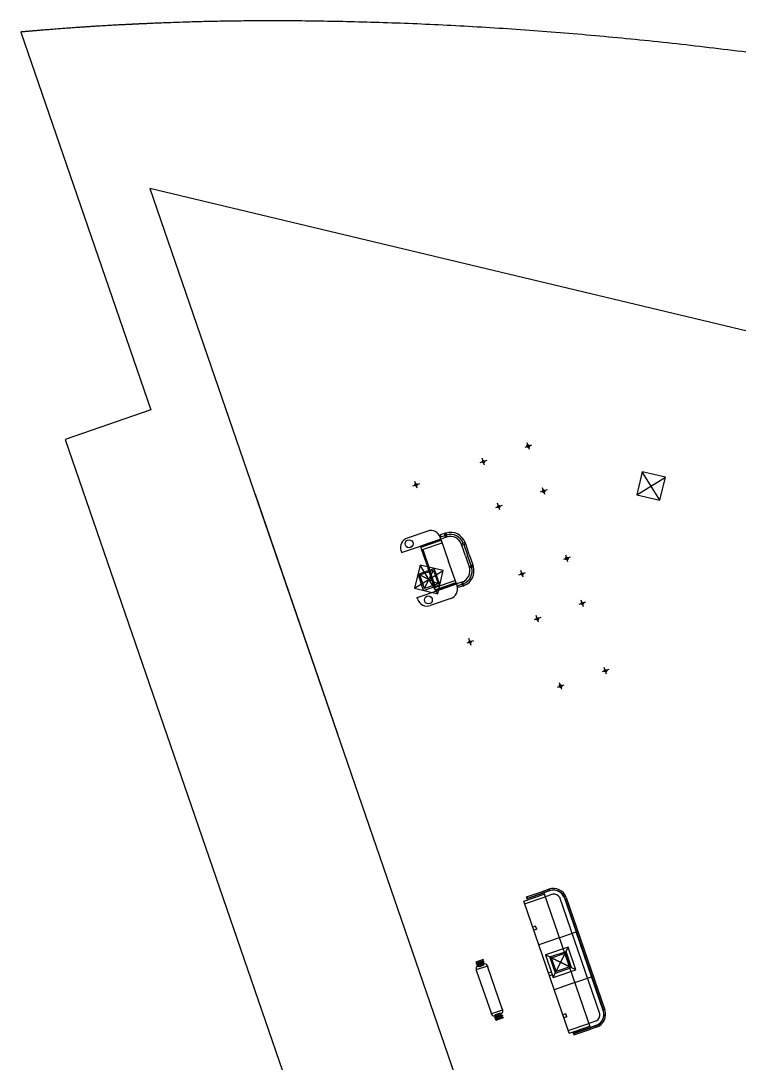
# Model space of a CAD drawing. Extents: x 809431 to 809707, y 818703 to 819368.
# Drawn here: x 809431.46 to 809449.62, y 819341.69 to 819368.03 of the extents above; entities that cross this region are included whole.
import ezdxf

# ---------------------------------------------------------------- set-up
doc = ezdxf.new("R2010")
doc.units = 0
for name, color, linetype in [('Int Glaze', 7, 'Continuous'), ('MAJ230__', 7, 'Continuous'), ('MAJ341__', 7, 'Continuous'), ('MAJ342__', 7, 'Continuous'), ('MAJ430_B', 7, 'Continuous'), ('MAJ430_W', 7, 'Continuous'), ('MAJ724__', 7, 'Continuous'), ('MAJ971__', 7, 'Continuous'), ('MMH296__', 7, 'Continuous')]:
    doc.layers.add(name, color=color, linetype=linetype)

msp = doc.modelspace()

# ---------------------------------------------------------------- linework, layer by layer
at = {"layer": 'Int Glaze'}
for p, q in [((809442.975, 819344.051), (809442.986, 819344.018)), ((809443.26, 819344.144), (809442.976, 819344.046)), ((809443.002, 819344.171), (809443.017, 819344.176)), ((809443.017, 819344.176), (809443.148, 819344.222)), ((809443.018, 819344.14), (809443.031, 819344.145)), ((809443.031, 819344.145), (809443.038, 819344.126)), ((809443.163, 819344.169), (809443.038, 819344.126)), ((809443.148, 819344.222), (809443.163, 819344.227)), ((809443.169, 819344.192), (809443.156, 819344.187)), ((809443.156, 819344.187), (809443.163, 819344.169)), ((809443.258, 819344.149), (809443.27, 819344.116)), ((809443.27, 819344.116), (809443.263, 819344.134)), ((809443.634, 819343.059), (809443.27, 819344.116)), ((809442.986, 819344.018), (809442.98, 819344.037)), ((809442.986, 819344.018), (809443.35, 819342.961)), ((809443.643, 819343.03), (809443.36, 819342.933)), ((809443.645, 819343.026), (809443.634, 819343.059)), ((809443.634, 819343.059), (809443.64, 819343.04)), ((809443.361, 819342.928), (809443.35, 819342.961)), ((809443.35, 819342.961), (809443.357, 819342.942)), ((809443.45, 819342.885), (809443.464, 819342.889)), ((809443.582, 819342.951), (809443.457, 819342.908)), ((809443.464, 819342.889), (809443.457, 819342.908)), ((809443.457, 819342.85), (809443.472, 819342.855)), ((809443.472, 819342.855), (809443.603, 819342.9)), ((809443.588, 819342.932), (809443.582, 819342.951)), ((809443.602, 819342.937), (809443.588, 819342.932)), ((809443.603, 819342.9), (809443.618, 819342.905))]:
    msp.add_line(p, q, dxfattribs=at)
for points in [[(809442.962, 819344.242), (809442.97, 819344.219), (809443.159, 819344.284), (809443.151, 819344.307)], [(809442.98, 819344.19), (809442.988, 819344.167), (809443.177, 819344.232), (809443.169, 819344.255)], [(809442.999, 819344.197), (809442.989, 819344.225), (809443.012, 819344.233), (809443.022, 819344.205)], [(809443.15, 819344.203), (809443.144, 819344.22), (809443.021, 819344.178), (809443.027, 819344.161)], [(809443.133, 819344.158), (809443.131, 819344.165), (809443.065, 819344.142), (809443.067, 819344.136)], [(809443.115, 819344.16), (809443.105, 819344.188), (809443.071, 819344.176), (809443.081, 819344.148)], [(809443.15, 819344.249), (809443.14, 819344.277), (809443.117, 819344.269), (809443.126, 819344.241)], [(809443.451, 819342.821), (809443.443, 819342.845), (809443.632, 819342.91), (809443.64, 819342.886)], [(809443.469, 819342.769), (809443.461, 819342.793), (809443.65, 819342.858), (809443.658, 819342.834)], [(809443.593, 819342.916), (809443.599, 819342.899), (809443.476, 819342.856), (809443.47, 819342.873)], [(809443.47, 819342.828), (809443.48, 819342.8), (809443.503, 819342.808), (809443.494, 819342.836)], [(809443.553, 819342.941), (809443.555, 819342.934), (809443.489, 819342.912), (809443.486, 819342.918)], [(809443.539, 819342.929), (809443.549, 819342.9), (809443.515, 819342.889), (809443.505, 819342.917)], [(809443.621, 819342.88), (809443.631, 819342.852), (809443.607, 819342.843), (809443.598, 819342.872)]]:
    msp.add_lwpolyline(points, close=True, dxfattribs=at)
for points in [[(809443.156, 819344.187), (809443.163, 819344.169), (809443.133, 819344.158), (809443.131, 819344.165), (809443.115, 819344.16), (809443.105, 819344.188), (809443.15, 819344.203), (809443.144, 819344.22), (809443.177, 819344.232), (809443.169, 819344.255), (809443.15, 819344.249), (809443.14, 819344.277), (809443.159, 819344.284), (809443.151, 819344.307), (809442.962, 819344.242), (809442.97, 819344.219), (809442.989, 819344.225), (809442.999, 819344.197), (809442.98, 819344.19), (809442.988, 819344.167), (809443.021, 819344.178), (809443.027, 819344.161), (809443.071, 819344.176), (809443.081, 819344.148), (809443.065, 819344.142), (809443.067, 819344.136), (809443.038, 819344.126), (809443.031, 819344.145)], [(809443.588, 819342.932), (809443.582, 819342.951), (809443.553, 819342.941), (809443.555, 819342.934), (809443.539, 819342.929), (809443.549, 819342.9), (809443.593, 819342.916), (809443.599, 819342.899), (809443.632, 819342.91), (809443.64, 819342.886), (809443.621, 819342.88), (809443.631, 819342.852), (809443.65, 819342.858), (809443.658, 819342.834), (809443.469, 819342.769), (809443.461, 819342.793), (809443.48, 819342.8), (809443.47, 819342.828), (809443.451, 819342.821), (809443.443, 819342.845), (809443.476, 819342.856), (809443.47, 819342.873), (809443.515, 819342.889), (809443.505, 819342.917), (809443.489, 819342.912), (809443.486, 819342.918), (809443.457, 819342.908), (809443.464, 819342.889)]]:
    msp.add_lwpolyline(points, dxfattribs=at)
for centre, start, end in [((809443.041, 819344.074), 109, 199), ((809443.192, 819344.126), 19, 109), ((809443.579, 819343.003), 289, 19), ((809443.428, 819342.951), 199, 289)]:
    msp.add_arc(centre, 0.07, start, end, dxfattribs=at)
at = {"layer": 'MAJ230__'}
for p, q in [((809482.498, 819352.397), (809434.723, 819363.79)), ((809434.723, 819363.79), (809487.26, 819211.212))]:
    msp.add_line(p, q, dxfattribs=at)
at = {"layer": 'MAJ341__'}
for p, q in [((809444.374, 819357.31), (809444.204, 819357.251)), ((809444.319, 819357.195), (809444.26, 819357.366)), ((809443.184, 819356.805), (809443.125, 819356.975)), ((809443.24, 819356.919), (809443.07, 819356.861)), ((809441.538, 819356.333), (809441.368, 819356.275)), ((809441.482, 819356.219), (809441.424, 819356.389)), ((809444.765, 819356.175), (809444.595, 819356.117)), ((809444.709, 819356.061), (809444.651, 819356.231)), ((809443.631, 819355.785), (809443.46, 819355.726)), ((809443.575, 819355.67), (809443.516, 819355.84)), ((809445.351, 819354.473), (809445.181, 819354.415)), ((809445.295, 819354.359), (809445.237, 819354.529)), ((809444.217, 819354.083), (809444.046, 819354.024)), ((809444.161, 819353.968), (809444.102, 819354.138)), ((809445.742, 819353.339), (809445.572, 819353.28)), ((809445.686, 819353.224), (809445.627, 819353.394)), ((809444.551, 819352.834), (809444.493, 819353.004)), ((809444.607, 819352.948), (809444.437, 819352.889)), ((809442.905, 819352.362), (809442.735, 819352.303)), ((809442.849, 819352.248), (809442.791, 819352.418)), ((809446.272, 819351.522), (809446.213, 819351.692)), ((809446.328, 819351.637), (809446.158, 819351.578)), ((809445.193, 819351.246), (809445.023, 819351.187)), ((809445.137, 819351.132), (809445.079, 819351.302))]:
    msp.add_line(p, q, dxfattribs=at)
for centre in [(809444.289, 819357.281), (809443.155, 819356.89), (809441.453, 819356.304), (809444.68, 819356.146), (809443.545, 819355.755), (809445.266, 819354.444), (809444.131, 819354.053), (809445.657, 819353.309), (809444.522, 819352.919), (809442.82, 819352.333), (809446.243, 819351.607), (809445.108, 819351.217)]:
    msp.add_circle(centre, 0.0317, dxfattribs=at)
at = {"layer": 'MAJ342__'}
for p, q in [((809442.172, 819355.074), (809442.064, 819355.037)), ((809442.064, 819355.037), (809442.08, 819354.989)), ((809442.08, 819354.989), (809442.189, 819355.027)), ((809442.206, 819354.976), (809442.172, 819355.074)), ((809442.191, 819355.081), (809442.177, 819355.076)), ((809442.211, 819354.978), (809442.177, 819355.076)), ((809442.239, 819354.988), (809442.206, 819355.085)), ((809442.244, 819354.99), (809442.21, 819355.087)), ((809442.601, 819354.811), (809442.698, 819354.845)), ((809442.649, 819354.833), (809442.697, 819354.85)), ((809442.611, 819354.783), (809442.708, 819354.817)), ((809442.663, 819354.796), (809442.71, 819354.812)), ((809442.663, 819354.796), (809442.754, 819354.531)), ((809442.664, 819354.801), (809442.666, 819354.797)), ((809442.708, 819354.817), (809442.704, 819354.831)), ((809442.707, 819354.811), (809442.706, 819354.816)), ((809442.801, 819354.547), (809442.71, 819354.812)), ((809442.845, 819354.266), (809442.754, 819354.531)), ((809442.801, 819354.547), (809442.892, 819354.282)), ((809442.797, 819354.244), (809442.894, 819354.278)), ((809442.806, 819354.216), (809442.903, 819354.249)), ((809442.845, 819354.266), (809442.892, 819354.282)), ((809442.85, 819354.262), (809442.848, 819354.267)), ((809442.858, 819354.228), (809442.905, 819354.244)), ((809442.89, 819354.281), (809442.891, 819354.277)), ((809442.894, 819354.278), (809442.899, 819354.263)), ((809442.505, 819353.755), (809442.614, 819353.792)), ((809442.601, 819353.844), (809442.635, 819353.746)), ((809442.614, 819353.792), (809442.63, 819353.745)), ((809442.63, 819353.853), (809442.663, 819353.756)), ((809442.651, 819353.806), (809442.668, 819353.758)), ((809442.521, 819353.707), (809442.505, 819353.755)), ((809442.63, 819353.745), (809442.521, 819353.707)), ((809442.649, 819353.751), (809442.635, 819353.746))]:
    msp.add_line(p, q, dxfattribs=at)
for points in [[(809442.178, 819355.073), (809442.173, 819355.071)], [(809442.188, 819355.03), (809442.192, 819355.031)], [(809442.615, 819353.789), (809442.62, 819353.791)], [(809442.634, 819353.749), (809442.629, 819353.748)]]:
    msp.add_lwpolyline(points, dxfattribs=at)
for centre, radius, start, end in [((809442.322, 819354.7), 0.403, 21.8446, 106.1554), ((809442.322, 819354.7), 0.403, 106.8669, 109), ((809442.322, 819354.7), 0.4, 106.134, 106.8509), ((809442.322, 819354.7), 0.356, 105.7795, 106.5852), ((809442.322, 819354.7), 0.353, 22.2479, 105.7521), ((809442.322, 819354.7), 0.4, 21.1491, 21.866), ((809442.322, 819354.7), 0.403, 19, 21.1331), ((809442.322, 819354.7), 0.356, 21.4148, 22.2205), ((809442.518, 819354.132), 0.353, 292.2479, 15.7521), ((809442.518, 819354.132), 0.403, 291.8446, 16.1554), ((809442.518, 819354.132), 0.356, 15.7795, 16.5852), ((809442.518, 819354.132), 0.403, 16.8669, 19), ((809442.518, 819354.132), 0.4, 16.134, 16.8509), ((809442.518, 819354.132), 0.356, 291.4148, 292.2205), ((809442.518, 819354.132), 0.403, 289, 291.1331), ((809442.518, 819354.132), 0.4, 291.1491, 291.866)]:
    msp.add_arc(centre, radius, start, end, dxfattribs=at)
at = {"layer": 'MAJ430_B'}
for p, q in [((809447.034, 819356.053), (809447.757, 819356.497)), ((809447.618, 819355.914), (809447.173, 819356.637)), ((809441.419, 819353.691), (809442.141, 819354.136)), ((809442.002, 819353.552), (809441.558, 819354.275)), ((809444.925, 819343.856), (809445.297, 819344.619)), ((809445.492, 819344.051), (809444.729, 819344.423))]:
    msp.add_line(p, q, dxfattribs=at)
for points in [[(809447.757, 819356.497), (809447.173, 819356.637), (809447.034, 819356.053), (809447.618, 819355.914)], [(809442.141, 819354.136), (809441.558, 819354.275), (809441.419, 819353.691), (809442.002, 819353.552)], [(809445.297, 819344.619), (809444.729, 819344.423), (809444.925, 819343.856), (809445.492, 819344.051)]]:
    msp.add_lwpolyline(points, close=True, dxfattribs=at)
at = {"layer": 'MAJ430_W'}
for p, q in [((809441.504, 819354.048), (809441.915, 819354.189)), ((809441.667, 819353.681), (809441.894, 819354.146)), ((809442.056, 819353.779), (809441.915, 819354.189)), ((809441.646, 819353.637), (809441.504, 819354.048)), ((809441.547, 819354.027), (809442.013, 819353.8)), ((809441.646, 819353.637), (809442.056, 819353.779)), ((809444.836, 819344.373), (809445.246, 819344.514)), ((809444.977, 819343.962), (809444.836, 819344.373)), ((809444.879, 819344.352), (809445.344, 819344.125)), ((809444.998, 819344.005), (809445.225, 819344.471)), ((809445.387, 819344.104), (809445.246, 819344.514)), ((809444.977, 819343.962), (809445.387, 819344.104))]:
    msp.add_line(p, q, dxfattribs=at)
for points in [[(809441.547, 819354.027), (809441.894, 819354.146), (809442.013, 819353.8), (809441.667, 819353.681)], [(809444.879, 819344.352), (809445.225, 819344.471), (809445.344, 819344.125), (809444.998, 819344.005)]]:
    msp.add_lwpolyline(points, close=True, dxfattribs=at)
at = {"layer": 'MAJ724__'}
for p, q in [((809441.668, 819354.758), (809441.573, 819354.725)), ((809441.595, 819354.664), (809441.758, 819354.188)), ((809441.623, 819354.673), (809441.787, 819354.198)), ((809441.922, 819353.712), (809441.758, 819354.188)), ((809441.95, 819353.722), (809441.787, 819354.198)), ((809442.038, 819353.683), (809441.943, 819353.651)), ((809444.177, 819345.783), (809444.697, 819345.962)), ((809444.2, 819345.715), (809444.72, 819345.894)), ((809444.245, 819345.89), (809444.675, 819346.038)), ((809444.26, 819345.848), (809444.245, 819345.89)), ((809444.258, 819345.854), (809444.687, 819346.002)), ((809444.26, 819345.848), (809444.689, 819345.996)), ((809444.26, 819345.848), (809444.685, 819345.995)), ((809444.817, 819346.087), (809444.675, 819346.038)), ((809444.829, 819346.051), (809444.687, 819346.002)), ((809444.911, 819345.96), (809444.72, 819345.894)), ((809444.271, 819345.815), (809444.26, 819345.848)), ((809446.103, 819342.937), (809445.092, 819345.872)), ((809445.214, 819345.86), (809446.191, 819343.022)), ((809445.25, 819345.872), (809446.227, 819343.034)), ((809445.076, 819344.86), (809444.556, 819344.681)), ((809445.467, 819343.725), (809444.947, 819343.546)), ((809446.013, 819342.755), (809445.823, 819342.69)), ((809445.303, 819342.511), (809445.823, 819342.69)), ((809445.326, 819342.445), (809445.846, 819342.624)), ((809445.432, 819342.444), (809445.421, 819342.476)), ((809445.434, 819342.438), (809445.864, 819342.586)), ((809445.446, 819342.402), (809445.876, 819342.55)), ((809446.006, 819342.634), (809445.864, 819342.586)), ((809446.018, 819342.598), (809445.876, 819342.55))]:
    msp.add_line(p, q, dxfattribs=at)
for points in [[(809441.749, 819355.137), (809441.229, 819354.958)], [(809441.074, 819354.64), (809441.09, 819354.593), (809441.591, 819354.765), (809441.591, 819354.765), (809442.083, 819354.934), (809442.067, 819354.982)], [(809442.083, 819354.934), (809441.563, 819354.755), (809441.573, 819354.727), (809442.093, 819354.906)], [(809442.225, 819354.983), (809442.083, 819354.934), (809442.278, 819354.367)], [(809442.704, 819354.514), (809442.606, 819354.797)], [(809442.615, 819353.849), (809442.474, 819353.8), (809442.278, 819354.367)], [(809442.704, 819354.514), (809442.801, 819354.23)], [(809441.497, 819353.411), (809441.481, 819353.458), (809441.982, 819353.63), (809441.982, 819353.63), (809442.474, 819353.8), (809442.49, 819353.752)], [(809442.474, 819353.8), (809441.954, 819353.621), (809441.944, 819353.649), (809442.464, 819353.828)], [(809442.335, 819353.435), (809441.815, 819353.256)], [(809444.255, 819345.893), (809444.269, 819345.851)], [(809444.685, 819345.995), (809445.857, 819342.591)], [(809444.831, 819346.045), (809444.689, 819345.996)], [(809444.808, 819346.083), (809444.822, 819346.042)], [(809444.817, 819346.087), (809444.832, 819346.045)], [(809445.326, 819342.445), (809444.177, 819345.783)], [(809445.208, 819345.858), (809445.501, 819345.007)], [(809444.478, 819345.152), (809444.403, 819345.126)], [(809444.504, 819345.076), (809444.478, 819345.152)], [(809444.504, 819345.076), (809444.429, 819345.05)], [(809445.076, 819344.86), (809445.501, 819345.007)], [(809445.541, 819345.026), (809445.5, 819345.011)], [(809446.185, 819343.021), (809445.501, 819345.007)], [(809445.545, 819345.016), (809445.503, 819345.002)], [(809444.877, 819343.994), (809444.802, 819343.967)], [(809444.903, 819343.918), (809444.828, 819343.892)], [(809444.903, 819343.918), (809444.877, 819343.994)], [(809445.467, 819343.725), (809445.892, 819343.872)], [(809445.242, 819342.935), (809445.166, 819342.908)], [(809445.268, 819342.859), (809445.192, 819342.833)], [(809445.268, 819342.859), (809445.242, 819342.935)], [(809445.861, 819342.592), (809445.432, 819342.444)], [(809446.003, 819342.641), (809445.861, 819342.592)], [(809445.994, 819342.638), (809446.009, 819342.595)], [(809446.004, 819342.641), (809446.018, 819342.599)], [(809445.432, 819342.444), (809445.446, 819342.402)], [(809445.434, 819342.438), (809445.446, 819342.402)], [(809445.441, 819342.448), (809445.456, 819342.405)]]:
    msp.add_lwpolyline(points, dxfattribs=at)
for points in [[(809441.573, 819354.725), (809441.595, 819354.664), (809442.115, 819354.843), (809442.093, 819354.904)], [(809441.943, 819353.651), (809441.922, 819353.712), (809442.442, 819353.891), (809442.463, 819353.83)]]:
    msp.add_lwpolyline(points, close=True, dxfattribs=at)
for centre in [(809441.278, 819354.816), (809441.766, 819353.397)]:
    msp.add_circle(centre, 0.1, dxfattribs=at)
for centre, radius, start, end in [((809441.83, 819354.9), 0.25, 19, 109), ((809441.31, 819354.721), 0.25, 109, 199), ((809442.322, 819354.7), 0.3, 19, 109), ((809442.518, 819354.132), 0.3, 289, 19), ((809442.254, 819353.671), 0.25, 289, 19), ((809441.734, 819353.492), 0.25, 199, 289), ((809444.925, 819345.76), 0.344, 19, 109), ((809444.925, 819345.76), 0.306, 19, 109), ((809444.925, 819345.76), 0.3, 19, 109), ((809444.925, 819345.76), 0.201, 32.7869, 93.7821), ((809445.901, 819342.923), 0.3, 289, 19), ((809445.902, 819342.922), 0.306, 289, 19), ((809445.902, 819342.922), 0.344, 289, 19), ((809445.902, 819342.922), 0.201, 304.2178, 5.2131)]:
    msp.add_arc(centre, radius, start, end, dxfattribs=at)
at = {"layer": 'MAJ971__'}
msp.add_lwpolyline([(809431.463, 819367.748), (809434.75, 819358.2), (809432.585, 819357.454), (809483.398, 819209.883)], dxfattribs=at)
for points in [[(809482.384, 819355.898), (809482.361, 819355.965), (809482.308, 819356.098), (809482.177, 819356.362), (809481.963, 819356.697), (809481.643, 819357.088), (809481.256, 819357.478), (809480.814, 819357.855), (809480.319, 819358.214), (809479.785, 819358.546), (809479.41, 819358.745), (809479.218, 819358.839), (809478.53, 819359.175), (809477.155, 819359.824), (809474.38, 819361.048), (809470.916, 819362.414), (809466.758, 819363.799), (809463.989, 819364.55), (809462.616, 819364.878), (809461.366, 819365.176), (809458.893, 819365.729), (809455.202, 819366.439), (809451.57, 819367.023), (809448, 819367.477), (809444.518, 819367.8), (809441.125, 819367.992), (809437.834, 819368.053), (809435.665, 819368.005), (809434.603, 819367.958), (809434.603, 819367.958), (809434.603, 819367.958), (809434.603, 819367.958), (809433.867, 819367.925), (809433.132, 819367.881), (809432.397, 819367.825)], [(809432.397, 819367.825), (809432.107, 819367.803), (809431.819, 819367.779), (809431.508, 819367.752), (809431.486, 819367.75), (809431.463, 819367.748)]]:
    msp.add_open_spline(points, degree=4, dxfattribs=at)
at = {"layer": 'MMH296__'}
msp.add_line((809437.383, 819356.066), (809439.466, 819350.014), dxfattribs=at)

doc.saveas('drawing.dxf')
